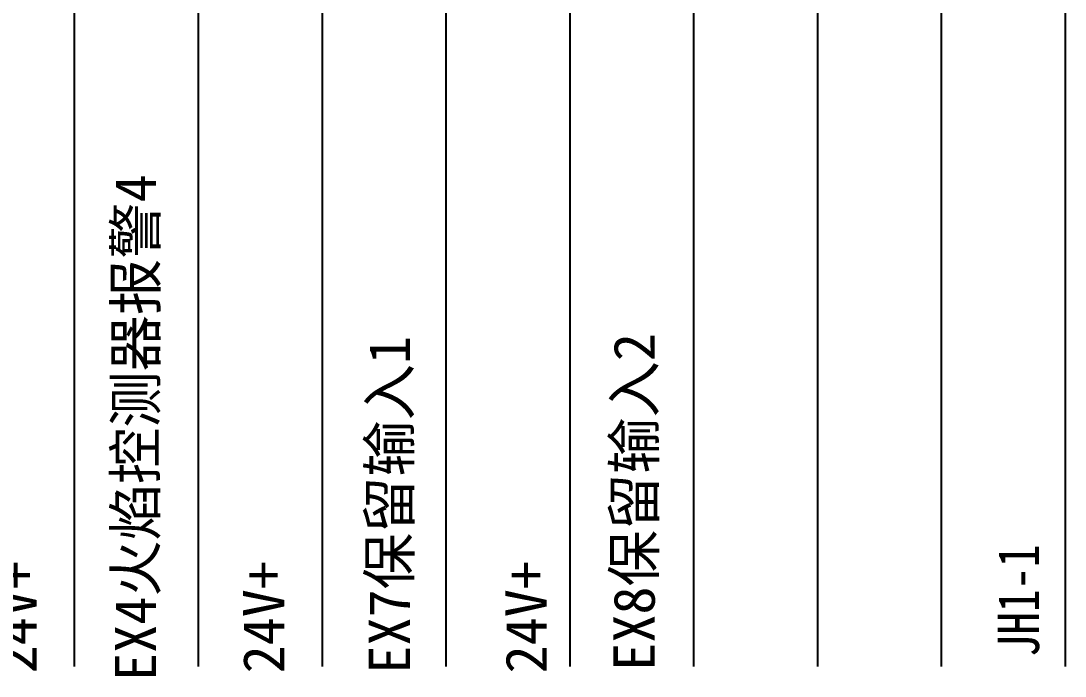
# Model space of a CAD drawing. Extents: x -1351 to 773, y -193 to 951.
# Drawn here: x 113.4 to 214.6, y -189.9 to -126.4 of the extents above; entities that cross this region are included whole.
import ezdxf

# ---------------------------------------------------------------- set-up
doc = ezdxf.new("R2010")
doc.units = 0
doc.header["$LTSCALE"] = 10
doc.header["$MEASUREMENT"] = 0
doc.layers.add('器件名称', color=7, linetype='CONTINUOUS')
doc.layers.add('线号', color=50, linetype='CONTINUOUS')

msp = doc.modelspace()

# ---------------------------------------------------------------- linework, layer by layer
at = {"layer": '器件名称', "color": 7, "linetype": 'Continuous'}
for p, q in [((118.61, -68.98), (118.61, -188.98)), ((130.61, -68.98), (130.61, -188.98)), ((142.61, -68.98), (142.61, -188.98)), ((154.61, -68.98), (154.61, -188.98)), ((166.61, -68.98), (166.61, -188.98)), ((178.61, -68.98), (178.61, -188.98)), ((190.61, -68.98), (190.61, -188.98)), ((202.61, -68.98), (202.61, -188.98)), ((214.61, -68.98), (214.61, -188.98))]:
    msp.add_line(p, q, dxfattribs=at)

# ---------------------------------------------------------------- texts
at = {"layer": '线号', "width": 0.8}
msp.add_text('JH1-1', height=4, rotation=90, dxfattribs=at).set_placement((212.09, -188.07))
at = {"layer": '线号', "linetype": 'Continuous', "char_height": 4, "attachment_point": 1, "rotation": 90}
for s, insert, width in [('{\\fSimSun|b0|i0|c134|p2;EX4火焰控测器报警4}', (122.54, -190.39), 60.0211), ('{\\fSimSun|b0|i0|c134|p2;EX7保留输入1}', (147.14, -189.68), 49.119), ('{\\fSimSun|b0|i0|c134|p2;EX8保留输入2}', (170.85, -189.4), 49.3583), ('24V+', (110.95, -189.66), 66.2157), ('24V+', (134.95, -189.66), 66.2157), ('24V+', (160.38, -189.66), 66.2157)]:
    msp.add_mtext(s, dxfattribs=dict(at, insert=insert, width=width))

doc.saveas('drawing.dxf')
